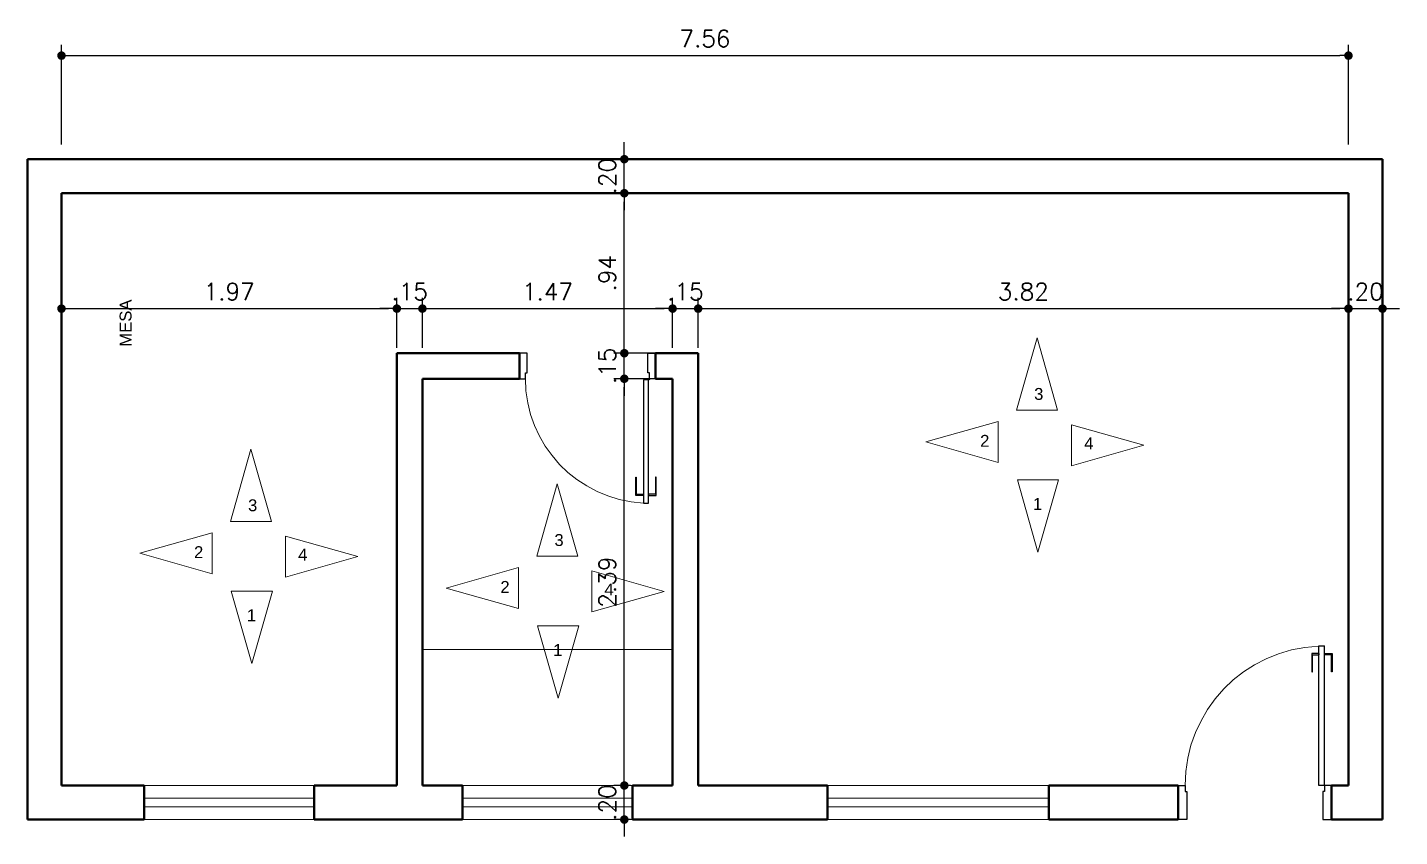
# Model space of a CAD drawing. Header units: millimetres. Extents: x -57 to 56, y 2 to 85.
# Drawn here: x 29.55 to 37.61, y 47.62 to 52.37 of the extents above; entities that cross this region are included whole.
import ezdxf

# ---------------------------------------------------------------- set-up
doc = ezdxf.new("R2010")
doc.units = ezdxf.units.MM
doc.header["$LTSCALE"] = 0.5
doc.header["$PDMODE"] = 3
doc.linetypes.add('HIDDEN', pattern=[0.375, 0.25, -0.125])
doc.linetypes.add('HIDDEN2', pattern=[4.7625, 3.175, -1.5875])
for name, color, linetype, lineweight in [('A-TRACEJADO', 251, 'HIDDEN2', 18), ('Alvenaria-alta', 5, 'Continuous', 50), ('Alvenaria-baixa', 3, 'Continuous', 20), ('ARQ cota externa', 1, 'Continuous', 15), ('ARQ Esquadria 2', 2, 'Continuous', 20), ('ARQ Mobiliario', 34, 'Continuous', 13), ('Linha-projeção', 8, 'HIDDEN', 15), ('TEXTO 01', 1, 'Continuous', 18)]:
    doc.layers.add(name, color=color, linetype=linetype, lineweight=lineweight)
doc.layers.add('DETALHE', color=2, linetype='Continuous')
doc.layers.add('PORTAS', color=2, linetype='Continuous')
doc.styles.add('arial 7', font='arial.ttf', dxfattribs={"height": 0.07})
doc.styles.add('RS50', font='romans.shx', dxfattribs={"height": 0.1})
doc.dimstyles.new('Cota 50', dxfattribs={"dimscale": 0.05, "dimtxt": 0.1, "dimasz": 1, "dimexe": 1.25, "dimexo": 0.625, "dimgap": 1, "dimtad": 1, "dimzin": 4, "dimdsep": 46, "dimtxsty": 'RS50', "dimblk": 'DOT', "dimcen": 0.1, "dimclrd": 256, "dimclre": 256, "dimclrt": 256, "dimadec": 0, "dimazin": 0, "dimtfac": 1, "dimtix": 1, "dimtmove": 0, "dimatfit": 3, "dimldrblk": 'DOT', "dimfxl": 1.25, "dimarcsym": 0})

# ---------------------------------------------------------------- blocks, each defined once
blk = doc.blocks.new('_Dot')
at = {"color": 0, "linetype": 'ByBlock', "lineweight": -2}
blk.add_line((-0.5, 0), (-1, 0), dxfattribs=at)
at = {"color": 0, "linetype": 'ByBlock', "const_width": 0.5}
blk.add_lwpolyline([(-0.25, 0, 1), (0.25, 0, 1)], format="xyb", close=True, dxfattribs=at)
blk = doc.blocks.new('*D188')
at = {"layer": 'ARQ cota externa', "lineweight": -2, "transparency": 16777216}
for p, q in [((29.7478, 51.6857), (29.7478, 52.2699)), ((37.3078, 51.6857), (37.3078, 52.2699)), ((29.7978, 52.2074), (37.2578, 52.2074))]:
    blk.add_line(p, q, dxfattribs=at)
at = {"layer": 'DEFPOINTS', "color": 0, "transparency": 16777216}
for p in [(37.3078, 52.2074), (29.7478, 51.6545), (37.3078, 51.6545)]:
    blk.add_point(p, dxfattribs=at)
at = {"layer": 'ARQ cota externa', "lineweight": -2, "transparency": 16777216, "xscale": 0.05, "yscale": 0.05, "zscale": 0.05, "rotation": 180}
blk.add_blockref('_Dot', (29.7478, 52.2074), dxfattribs=at)
at = {"layer": 'ARQ cota externa', "lineweight": -2, "transparency": 16777216, "xscale": 0.05, "yscale": 0.05, "zscale": 0.05}
blk.add_blockref('_Dot', (37.3078, 52.2074), dxfattribs=at)
at = {"layer": 'ARQ cota externa', "transparency": 16777216, "insert": (33.5278, 52.3074), "char_height": 0.1, "attachment_point": 5, "style": 'RS50'}
blk.add_mtext('7.56', dxfattribs=at)
blk = doc.blocks.new('*D192')
at = {"layer": 'ARQ cota externa', "lineweight": -2, "transparency": 16777216}
for p, q in [((29.7478, 50.5972), (29.7478, 50.7834)), ((31.7178, 50.4902), (31.7178, 50.7834)), ((29.7978, 50.7209), (31.6678, 50.7209))]:
    blk.add_line(p, q, dxfattribs=at)
at = {"layer": 'DEFPOINTS', "color": 0, "transparency": 16777216}
for p in [(31.7178, 50.7209), (29.7478, 50.5659), (31.7178, 50.4589)]:
    blk.add_point(p, dxfattribs=at)
at = {"layer": 'ARQ cota externa', "lineweight": -2, "transparency": 16777216, "xscale": 0.05, "yscale": 0.05, "zscale": 0.05, "rotation": 180}
blk.add_blockref('_Dot', (29.7478, 50.7209), dxfattribs=at)
at = {"layer": 'ARQ cota externa', "lineweight": -2, "transparency": 16777216, "xscale": 0.05, "yscale": 0.05, "zscale": 0.05}
blk.add_blockref('_Dot', (31.7178, 50.7209), dxfattribs=at)
at = {"layer": 'ARQ cota externa', "transparency": 16777216, "insert": (30.7328, 50.8209), "char_height": 0.1, "attachment_point": 5, "style": 'RS50'}
blk.add_mtext('1.97', dxfattribs=at)
blk = doc.blocks.new('*D193')
at = {"layer": 'ARQ cota externa', "lineweight": -2, "transparency": 16777216}
for p, q in [((31.7178, 50.4902), (31.7178, 50.7834)), ((31.8678, 50.4902), (31.8678, 50.7834)), ((31.6678, 50.7209), (31.6178, 50.7209)), ((31.7178, 50.7209), (31.8678, 50.7209)), ((31.9178, 50.7209), (31.9678, 50.7209))]:
    blk.add_line(p, q, dxfattribs=at)
at = {"layer": 'DEFPOINTS', "color": 0, "transparency": 16777216}
for p in [(31.8678, 50.7209), (31.7178, 50.4589), (31.8678, 50.4589)]:
    blk.add_point(p, dxfattribs=at)
at = {"layer": 'ARQ cota externa', "lineweight": -2, "transparency": 16777216, "xscale": 0.05, "yscale": 0.05, "zscale": 0.05}
blk.add_blockref('_Dot', (31.7178, 50.7209), dxfattribs=at)
at = {"layer": 'ARQ cota externa', "lineweight": -2, "transparency": 16777216, "xscale": 0.05, "yscale": 0.05, "zscale": 0.05, "rotation": 180}
blk.add_blockref('_Dot', (31.8678, 50.7209), dxfattribs=at)
at = {"layer": 'ARQ cota externa', "transparency": 16777216, "insert": (31.7928, 50.8209), "char_height": 0.1, "attachment_point": 5, "style": 'RS50'}
blk.add_mtext('.15', dxfattribs=at)
blk = doc.blocks.new('*D189')
at = {"layer": 'ARQ cota externa', "lineweight": -2, "transparency": 16777216}
for p, q in [((31.8678, 50.4902), (31.8678, 50.7834)), ((33.3378, 50.4902), (33.3378, 50.7834)), ((31.9178, 50.7209), (33.2878, 50.7209))]:
    blk.add_line(p, q, dxfattribs=at)
at = {"layer": 'DEFPOINTS', "color": 0, "transparency": 16777216}
for p in [(33.3378, 50.7209), (31.8678, 50.4589), (33.3378, 50.4589)]:
    blk.add_point(p, dxfattribs=at)
at = {"layer": 'ARQ cota externa', "lineweight": -2, "transparency": 16777216, "xscale": 0.05, "yscale": 0.05, "zscale": 0.05, "rotation": 180}
blk.add_blockref('_Dot', (31.8678, 50.7209), dxfattribs=at)
at = {"layer": 'ARQ cota externa', "lineweight": -2, "transparency": 16777216, "xscale": 0.05, "yscale": 0.05, "zscale": 0.05}
blk.add_blockref('_Dot', (33.3378, 50.7209), dxfattribs=at)
at = {"layer": 'ARQ cota externa', "transparency": 16777216, "insert": (32.6028, 50.8209), "char_height": 0.1, "attachment_point": 5, "style": 'RS50'}
blk.add_mtext('1.47', dxfattribs=at)
blk = doc.blocks.new('*D194')
at = {"layer": 'ARQ cota externa', "lineweight": -2, "transparency": 16777216}
for p, q in [((33.3378, 50.4902), (33.3378, 50.7834)), ((33.4878, 50.4902), (33.4878, 50.7834)), ((33.2878, 50.7209), (33.2378, 50.7209)), ((33.3378, 50.7209), (33.4878, 50.7209)), ((33.5378, 50.7209), (33.5878, 50.7209))]:
    blk.add_line(p, q, dxfattribs=at)
at = {"layer": 'DEFPOINTS', "color": 0, "transparency": 16777216}
for p in [(33.4878, 50.7209), (33.3378, 50.4589), (33.4878, 50.4589)]:
    blk.add_point(p, dxfattribs=at)
at = {"layer": 'ARQ cota externa', "lineweight": -2, "transparency": 16777216, "xscale": 0.05, "yscale": 0.05, "zscale": 0.05}
blk.add_blockref('_Dot', (33.3378, 50.7209), dxfattribs=at)
at = {"layer": 'ARQ cota externa', "lineweight": -2, "transparency": 16777216, "xscale": 0.05, "yscale": 0.05, "zscale": 0.05, "rotation": 180}
blk.add_blockref('_Dot', (33.4878, 50.7209), dxfattribs=at)
at = {"layer": 'ARQ cota externa', "transparency": 16777216, "insert": (33.4128, 50.8209), "char_height": 0.1, "attachment_point": 5, "style": 'RS50'}
blk.add_mtext('.15', dxfattribs=at)
blk = doc.blocks.new('*D190')
at = {"layer": 'ARQ cota externa', "lineweight": -2, "transparency": 16777216}
for p, q in [((33.4878, 50.4902), (33.4878, 50.7834)), ((37.3078, 50.4902), (37.3078, 50.7834)), ((33.5378, 50.7209), (37.2578, 50.7209))]:
    blk.add_line(p, q, dxfattribs=at)
at = {"layer": 'DEFPOINTS', "color": 0, "transparency": 16777216}
for p in [(37.3078, 50.7209), (33.4878, 50.4589), (37.3078, 50.4589)]:
    blk.add_point(p, dxfattribs=at)
at = {"layer": 'ARQ cota externa', "lineweight": -2, "transparency": 16777216, "xscale": 0.05, "yscale": 0.05, "zscale": 0.05, "rotation": 180}
blk.add_blockref('_Dot', (33.4878, 50.7209), dxfattribs=at)
at = {"layer": 'ARQ cota externa', "lineweight": -2, "transparency": 16777216, "xscale": 0.05, "yscale": 0.05, "zscale": 0.05}
blk.add_blockref('_Dot', (37.3078, 50.7209), dxfattribs=at)
at = {"layer": 'ARQ cota externa', "transparency": 16777216, "insert": (35.3978, 50.8209), "char_height": 0.1, "attachment_point": 5, "style": 'RS50'}
blk.add_mtext('3.82', dxfattribs=at)
blk = doc.blocks.new('*D191')
at = {"layer": 'ARQ cota externa', "lineweight": -2, "transparency": 16777216}
for p, q in [((37.3078, 50.4902), (37.3078, 50.7834)), ((37.5078, 50.7522), (37.5078, 50.7834)), ((37.2578, 50.7209), (37.2078, 50.7209)), ((37.3078, 50.7209), (37.5078, 50.7209)), ((37.5578, 50.7209), (37.6078, 50.7209))]:
    blk.add_line(p, q, dxfattribs=at)
at = {"layer": 'DEFPOINTS', "color": 0, "transparency": 16777216}
for p in [(37.5078, 50.7209), (37.5078, 50.7209), (37.3078, 50.4589)]:
    blk.add_point(p, dxfattribs=at)
at = {"layer": 'ARQ cota externa', "lineweight": -2, "transparency": 16777216, "xscale": 0.05, "yscale": 0.05, "zscale": 0.05}
blk.add_blockref('_Dot', (37.3078, 50.7209), dxfattribs=at)
at = {"layer": 'ARQ cota externa', "lineweight": -2, "transparency": 16777216, "xscale": 0.05, "yscale": 0.05, "zscale": 0.05, "rotation": 180}
blk.add_blockref('_Dot', (37.5078, 50.7209), dxfattribs=at)
at = {"layer": 'ARQ cota externa', "transparency": 16777216, "insert": (37.4078, 50.8209), "char_height": 0.1, "attachment_point": 5, "style": 'RS50'}
blk.add_mtext('.20', dxfattribs=at)
blk = doc.blocks.new('*D182')
at = {"layer": 'ARQ cota externa', "lineweight": -2, "transparency": 16777216}
for p, q in [((33.0539, 47.9689), (33.0539, 48.0189)), ((33.0894, 47.9189), (32.9914, 47.9189)), ((33.0539, 47.7189), (33.0539, 47.9189)), ((33.0894, 47.7189), (32.9914, 47.7189)), ((33.0539, 47.6689), (33.0539, 47.6189))]:
    blk.add_line(p, q, dxfattribs=at)
at = {"layer": 'DEFPOINTS', "color": 0, "transparency": 16777216}
for p in [(33.0539, 47.9189), (33.1207, 47.9189), (33.1207, 47.7189)]:
    blk.add_point(p, dxfattribs=at)
at = {"layer": 'ARQ cota externa', "lineweight": -2, "transparency": 16777216, "xscale": 0.05, "yscale": 0.05, "zscale": 0.05}
for p, rotation in [((33.0539, 47.9189), 270), ((33.0539, 47.7189), 90)]:
    blk.add_blockref('_Dot', p, dxfattribs=dict(at, rotation=rotation))
at = {"layer": 'ARQ cota externa', "transparency": 16777216, "insert": (32.9539, 47.8189), "char_height": 0.1, "attachment_point": 5, "rotation": 90, "style": 'RS50'}
blk.add_mtext('.20', dxfattribs=at)
blk = doc.blocks.new('*D183')
at = {"layer": 'ARQ cota externa', "lineweight": -2, "transparency": 16777216}
for p, q in [((33.3066, 50.3089), (32.9914, 50.3089)), ((33.0539, 47.9689), (33.0539, 50.2589)), ((33.0894, 47.9189), (32.9914, 47.9189))]:
    blk.add_line(p, q, dxfattribs=at)
at = {"layer": 'DEFPOINTS', "color": 0, "transparency": 16777216}
for p in [(33.0539, 50.3089), (33.3378, 50.3089), (33.1207, 47.9189)]:
    blk.add_point(p, dxfattribs=at)
at = {"layer": 'ARQ cota externa', "lineweight": -2, "transparency": 16777216, "xscale": 0.05, "yscale": 0.05, "zscale": 0.05}
for p, rotation in [((33.0539, 50.3089), 90), ((33.0539, 47.9189), 270)]:
    blk.add_blockref('_Dot', p, dxfattribs=dict(at, rotation=rotation))
at = {"layer": 'ARQ cota externa', "transparency": 16777216, "insert": (32.9539, 49.1139), "char_height": 0.1, "attachment_point": 5, "rotation": 90, "style": 'RS50'}
blk.add_mtext('2.39', dxfattribs=at)
blk = doc.blocks.new('*D184')
at = {"layer": 'ARQ cota externa', "lineweight": -2, "transparency": 16777216}
for p, q in [((33.0539, 50.5089), (33.0539, 50.5589)), ((33.3066, 50.4589), (32.9914, 50.4589)), ((33.0539, 50.3089), (33.0539, 50.4589)), ((33.3066, 50.3089), (32.9914, 50.3089)), ((33.0539, 50.2589), (33.0539, 50.2089))]:
    blk.add_line(p, q, dxfattribs=at)
at = {"layer": 'DEFPOINTS', "color": 0, "transparency": 16777216}
for p in [(33.0539, 50.4589), (33.3378, 50.4589), (33.3378, 50.3089)]:
    blk.add_point(p, dxfattribs=at)
at = {"layer": 'ARQ cota externa', "lineweight": -2, "transparency": 16777216, "xscale": 0.05, "yscale": 0.05, "zscale": 0.05}
for p, rotation in [((33.0539, 50.4589), 270), ((33.0539, 50.3089), 90)]:
    blk.add_blockref('_Dot', p, dxfattribs=dict(at, rotation=rotation))
at = {"layer": 'ARQ cota externa', "transparency": 16777216, "insert": (32.9539, 50.3839), "char_height": 0.1, "attachment_point": 5, "rotation": 90, "style": 'RS50'}
blk.add_mtext('.15', dxfattribs=at)
blk = doc.blocks.new('*D185')
at = {"layer": 'ARQ cota externa', "lineweight": -2, "transparency": 16777216}
for p, q in [((33.0227, 51.3989), (32.9914, 51.3989)), ((33.0539, 50.5089), (33.0539, 51.3489)), ((33.3066, 50.4589), (32.9914, 50.4589))]:
    blk.add_line(p, q, dxfattribs=at)
at = {"layer": 'DEFPOINTS', "color": 0, "transparency": 16777216}
for p in [(33.0539, 51.3989), (33.0539, 51.3989), (33.3378, 50.4589)]:
    blk.add_point(p, dxfattribs=at)
at = {"layer": 'ARQ cota externa', "lineweight": -2, "transparency": 16777216, "xscale": 0.05, "yscale": 0.05, "zscale": 0.05}
for p, rotation in [((33.0539, 51.3989), 90), ((33.0539, 50.4589), 270)]:
    blk.add_blockref('_Dot', p, dxfattribs=dict(at, rotation=rotation))
at = {"layer": 'ARQ cota externa', "transparency": 16777216, "insert": (32.9539, 50.9289), "char_height": 0.1, "attachment_point": 5, "rotation": 90, "style": 'RS50'}
blk.add_mtext('.94', dxfattribs=at)
blk = doc.blocks.new('*D186')
at = {"layer": 'ARQ cota externa', "lineweight": -2, "transparency": 16777216}
for p, q in [((33.0539, 51.6489), (33.0539, 51.6989)), ((33.0227, 51.5989), (32.9914, 51.5989)), ((33.0539, 51.3989), (33.0539, 51.5989)), ((33.0227, 51.3989), (32.9914, 51.3989)), ((33.0539, 51.3489), (33.0539, 51.2989))]:
    blk.add_line(p, q, dxfattribs=at)
at = {"layer": 'DEFPOINTS', "color": 0, "transparency": 16777216}
for p in [(33.0539, 51.5989), (33.0539, 51.5989), (33.0539, 51.3989)]:
    blk.add_point(p, dxfattribs=at)
at = {"layer": 'ARQ cota externa', "lineweight": -2, "transparency": 16777216, "xscale": 0.05, "yscale": 0.05, "zscale": 0.05}
for p, rotation in [((33.0539, 51.5989), 270), ((33.0539, 51.3989), 90)]:
    blk.add_blockref('_Dot', p, dxfattribs=dict(at, rotation=rotation))
at = {"layer": 'ARQ cota externa', "transparency": 16777216, "insert": (32.9539, 51.4989), "char_height": 0.1, "attachment_point": 5, "rotation": 90, "style": 'RS50'}
blk.add_mtext('.20', dxfattribs=at)
blk = doc.blocks.new('P70')
at = {"layer": 'A-TRACEJADO'}
blk.add_arc((-0.149, -0.0328), 0.7322, 183.0662, 269.9559, dxfattribs=at)
at = {"layer": 'DETALHE', "color": 1}
for points in [[(-0.8365, -0.0415), (-0.8365, 0.0027), (-0.7284, 0.0027), (-0.7284, -0.0006), (-0.8285, -0.0006), (-0.8285, -0.0415)], [(-0.8365, -0.0724), (-0.8365, -0.1166), (-0.7284, -0.1166), (-0.7284, -0.1133), (-0.8285, -0.1133), (-0.8285, -0.0724)]]:
    blk.add_lwpolyline(points, close=True, dxfattribs=at)
at = {"layer": 'DETALHE', "color": 2}
for points in [[(-0.15, 0), (-0.15, -0.035), (-0.115, -0.035), (-0.115, -0.045), (0, -0.045), (0, 0)], [(-0.15, -0.8), (-0.15, -0.765), (-0.115, -0.765), (-0.115, -0.755), (0, -0.755), (0, -0.8)]]:
    blk.add_lwpolyline(points, close=True, dxfattribs=at)
blk.add_lwpolyline([(-0.8802, -0.0719), (-0.8802, -0.0411), (-0.1558, -0.0411), (-0.1558, -0.0719), (-0.8802, -0.0719)], dxfattribs=at)
blk.add_circle((-0.1531, -0.0379), 0.00326, dxfattribs=at)

msp = doc.modelspace()

# ---------------------------------------------------------------- linework, layer by layer
at = {"layer": 'Alvenaria-alta'}
for p, q in [((37.5078, 51.5989), (29.5478, 51.5989)), ((29.5478, 51.5989), (29.5478, 47.7189)), ((37.5078, 47.7189), (37.5078, 51.5989)), ((37.3078, 51.3989), (29.7478, 51.3989)), ((29.7478, 51.3989), (29.7478, 47.9189)), ((37.3078, 47.9189), (37.3078, 51.3989)), ((32.4378, 50.4589), (31.7178, 50.4589)), ((31.7178, 50.4589), (31.7178, 47.9189)), ((32.4378, 50.3089), (32.4378, 50.4589)), ((33.4878, 50.4589), (33.2378, 50.4589)), ((33.2378, 50.3089), (33.2378, 50.4589)), ((33.4878, 50.4589), (33.4878, 47.9189)), ((32.4378, 50.3089), (31.8678, 50.3089)), ((31.8678, 50.3089), (31.8678, 47.9189)), ((33.3378, 50.3089), (33.2378, 50.3089)), ((33.3378, 50.3089), (33.3378, 47.9189)), ((29.7478, 47.9189), (30.2328, 47.9189)), ((30.2328, 47.9189), (30.2328, 47.7189)), ((31.2328, 47.9189), (31.7178, 47.9189)), ((31.2328, 47.9189), (31.2328, 47.7189)), ((31.8678, 47.9189), (32.1028, 47.9189)), ((32.1028, 47.9189), (32.1028, 47.7189)), ((33.1028, 47.9189), (33.3378, 47.9189)), ((33.1028, 47.9189), (33.1028, 47.7189)), ((33.4878, 47.9189), (34.2478, 47.9189)), ((34.2478, 47.9189), (34.2478, 47.7189)), ((35.5478, 47.9189), (36.3078, 47.9189)), ((35.5478, 47.9189), (35.5478, 47.7189)), ((36.3078, 47.9189), (36.3078, 47.7189)), ((37.2078, 47.9189), (37.3078, 47.9189)), ((37.2078, 47.9189), (37.2078, 47.7189)), ((29.5478, 47.7189), (30.2328, 47.7189)), ((31.2328, 47.7189), (32.1028, 47.7189)), ((33.1028, 47.7189), (34.2478, 47.7189)), ((35.5478, 47.7189), (36.3078, 47.7189)), ((37.2078, 47.7189), (37.5078, 47.7189))]:
    msp.add_line(p, q, dxfattribs=at)
at = {"layer": 'ARQ Esquadria 2'}
for p, q in [((30.2328, 47.9189), (31.2328, 47.9189)), ((32.1028, 47.9189), (33.1028, 47.9189)), ((34.2478, 47.9189), (35.5478, 47.9189)), ((30.2328, 47.8439), (31.2328, 47.8439)), ((32.1028, 47.8439), (33.1028, 47.8439)), ((34.2478, 47.8439), (35.5478, 47.8439)), ((30.2328, 47.7939), (31.2328, 47.7939)), ((30.2328, 47.7189), (31.2328, 47.7189)), ((32.1028, 47.7939), (33.1028, 47.7939)), ((32.1028, 47.7189), (33.1028, 47.7189)), ((34.2478, 47.7939), (35.5478, 47.7939)), ((34.2478, 47.7189), (35.5478, 47.7189))]:
    msp.add_line(p, q, dxfattribs=at)
at = {"layer": 'ARQ Mobiliario'}
msp.add_line((31.8678, 48.7189), (33.3378, 48.7189), dxfattribs=at)
at = {"layer": 'DETALHE', "color": 1}
for points in [[(37.1365, 48.6953), (37.0923, 48.6953), (37.0923, 48.5872), (37.0956, 48.5872), (37.0956, 48.6873), (37.1365, 48.6873)], [(37.1674, 48.6953), (37.2116, 48.6953), (37.2116, 48.5872), (37.2083, 48.5872), (37.2083, 48.6873), (37.1674, 48.6873)]]:
    msp.add_lwpolyline(points, close=True, dxfattribs=at)
at = {"layer": 'Linha-projeção', "linetype": 'HIDDEN2'}
msp.add_arc((37.1678, 47.9189), 0.82, 92.44407, 180, dxfattribs=at)
at = {"layer": 'PORTAS'}
for p, q in [((37.1328, 47.9189), (37.1328, 48.7389)), ((37.1328, 48.7389), (37.1678, 48.7389)), ((37.1678, 47.9189), (37.1678, 48.7389)), ((36.3078, 47.9189), (36.3478, 47.9189)), ((36.3478, 47.9189), (36.3478, 47.8839)), ((36.3478, 47.8839), (36.3578, 47.8839)), ((36.3578, 47.8839), (36.3578, 47.7189)), ((37.2078, 47.9189), (37.1328, 47.9189)), ((37.1678, 47.8839), (37.1578, 47.8839)), ((37.1578, 47.8839), (37.1578, 47.7189)), ((37.2078, 47.9189), (37.1678, 47.9189)), ((37.1678, 47.9189), (37.1678, 47.8839)), ((36.3578, 47.7189), (36.3078, 47.7189)), ((37.1578, 47.7189), (37.2078, 47.7189))]:
    msp.add_line(p, q, dxfattribs=at)
at = {"layer": 'TEXTO 01'}
for p, q in [((35.4783, 50.5492), (35.3576, 50.1243)), ((35.599, 50.1243), (35.4783, 50.5492)), ((35.2496, 50.0584), (34.8247, 49.9376)), ((36.1064, 49.9182), (35.6815, 50.0389)), ((30.8607, 49.8951), (30.74, 49.4702)), ((30.9814, 49.4702), (30.8607, 49.8951)), ((34.8247, 49.9376), (35.2496, 49.8169)), ((35.6815, 49.7975), (36.1064, 49.9182)), ((32.6602, 49.6908), (32.5395, 49.2659)), ((32.7809, 49.2659), (32.6602, 49.6908)), ((35.363, 49.7156), (35.4838, 49.2907)), ((35.4838, 49.2907), (35.6045, 49.7156)), ((30.632, 49.4042), (30.2071, 49.2835)), ((31.4887, 49.2641), (31.0639, 49.3848)), ((30.2071, 49.2835), (30.632, 49.1628)), ((31.0639, 49.1433), (31.4887, 49.2641)), ((32.4315, 49.2), (32.0066, 49.0793)), ((33.2883, 49.0598), (32.8634, 49.1805)), ((30.7454, 49.0615), (30.8662, 48.6366)), ((30.8662, 48.6366), (30.9869, 49.0615)), ((32.0066, 49.0793), (32.4315, 48.9585)), ((32.8634, 48.9391), (33.2883, 49.0598)), ((32.5449, 48.8572), (32.6657, 48.4323)), ((32.6657, 48.4323), (32.7864, 48.8572))]:
    msp.add_line(p, q, dxfattribs=at)
for points in [[(35.2496, 50.0584), (35.2496, 49.8169)], [(35.599, 50.1243), (35.3576, 50.1243)], [(35.6815, 49.7975), (35.6815, 50.0389)], [(35.363, 49.7156), (35.6045, 49.7156)], [(30.9814, 49.4702), (30.74, 49.4702)], [(30.632, 49.4042), (30.632, 49.1628)], [(31.0639, 49.1433), (31.0639, 49.3848)], [(32.7809, 49.2659), (32.5395, 49.2659)], [(32.4315, 49.2), (32.4315, 48.9585)], [(32.8634, 48.9391), (32.8634, 49.1805)], [(30.7454, 49.0615), (30.9869, 49.0615)], [(32.5449, 48.8572), (32.7864, 48.8572)]]:
    msp.add_lwpolyline(points, dxfattribs=at)

# ---------------------------------------------------------------- block references
at = {"layer": 'Alvenaria-baixa', "xscale": -1, "rotation": 270}
msp.add_blockref('P70', (33.2378, 50.4589), dxfattribs=at)

# ---------------------------------------------------------------- texts
at = {"layer": 'ARQ cota externa', "insert": (30.0892, 50.4973), "char_height": 0.07, "attachment_point": 1, "rotation": 90, "style": 'arial 7'}
msp.add_mtext_dynamic_manual_height_columns('MESA', width=0.432576, gutter_width=0.35, heights=[0], dxfattribs=at)
at = {"layer": 'TEXTO 01', "char_height": 0.07, "attachment_point": 1, "style": 'arial 7'}
for s, insert in [('3', (35.4614, 50.2546)), ('2', (35.1441, 49.979)), ('4', (35.7552, 49.9642)), ('3', (30.8437, 49.6004)), ('1', (35.4543, 49.6084)), ('3', (32.6432, 49.3962)), ('2', (30.5265, 49.3249)), ('4', (31.1375, 49.31)), ('2', (32.326, 49.1206)), ('4', (32.9371, 49.1058)), ('1', (30.8367, 48.9542)), ('1', (32.6362, 48.75))]:
    msp.add_mtext_dynamic_manual_height_columns(s, width=0.186482, gutter_width=0.35, heights=[0], dxfattribs=dict(at, insert=insert))

# ---------------------------------------------------------------- dimensions: what is measured, and where the dimension line sits
at = {"layer": 'ARQ cota externa'}
for base, p1, p2, picture, middle in [((37.3078, 52.2074), (29.7478, 51.6545), (37.3078, 51.6545), '*D188', (33.5278, 52.3074)), ((31.7178, 50.7209), (29.7478, 50.5659), (31.7178, 50.4589), '*D192', (30.7328, 50.8209))]:
    dim = msp.add_linear_dim(base=base, p1=p1, p2=p2, dimstyle='Cota 50', dxfattribs=at)
    dim.commit()
    dim.dimension.update_dxf_attribs({"geometry": picture, "text_midpoint": middle})
for base, p1, p2, picture, middle in [((33.0539, 51.5989), (33.0539, 51.3989), (33.0539, 51.5989), '*D186', (32.9539, 51.4989)), ((33.0539, 51.3989), (33.3378, 50.4589), (33.0539, 51.3989), '*D185', (32.9539, 50.9289)), ((33.0539, 50.4589), (33.3378, 50.3089), (33.3378, 50.4589), '*D184', (32.9539, 50.3839)), ((33.0539, 50.3089), (33.1207, 47.9189), (33.3378, 50.3089), '*D183', (32.9539, 49.1139))]:
    dim = msp.add_linear_dim(base=base, p1=p1, p2=p2, angle=90, dimstyle='Cota 50', override={"dimtmove": 1}, dxfattribs=at)
    dim.commit()
    dim.dimension.update_dxf_attribs({"geometry": picture, "text_midpoint": middle})
for base, p1, p2, picture, middle in [((31.8678, 50.7209), (31.7178, 50.4589), (31.8678, 50.4589), '*D193', (31.7928, 50.8209)), ((33.3378, 50.7209), (31.8678, 50.4589), (33.3378, 50.4589), '*D189', (32.6028, 50.8209)), ((33.4878, 50.7209), (33.3378, 50.4589), (33.4878, 50.4589), '*D194', (33.4128, 50.8209)), ((37.3078, 50.7209), (33.4878, 50.4589), (37.3078, 50.4589), '*D190', (35.3978, 50.8209)), ((37.5078, 50.7209), (37.3078, 50.4589), (37.5078, 50.7209), '*D191', (37.4078, 50.8209))]:
    dim = msp.add_linear_dim(base=base, p1=p1, p2=p2, dimstyle='Cota 50', override={"dimtmove": 1}, dxfattribs=at)
    dim.commit()
    dim.dimension.update_dxf_attribs({"geometry": picture, "text_midpoint": middle})
dim = msp.add_linear_dim(base=(33.0539, 47.9189), p1=(33.1207, 47.7189), p2=(33.1207, 47.9189), angle=90, dimstyle='Cota 50', dxfattribs=at)
dim.commit()
dim.dimension.update_dxf_attribs({"geometry": '*D182', "text_midpoint": (32.9539, 47.8189)})

doc.saveas('drawing.dxf')
